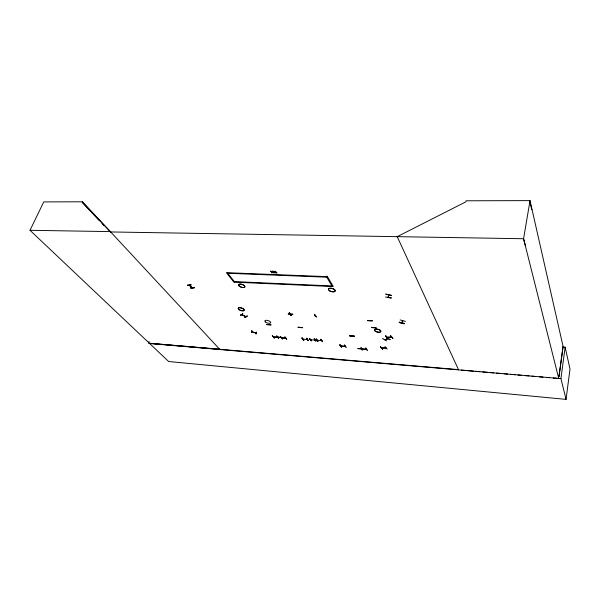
<?xml version="1.0" encoding="UTF-8"?>
<svg xmlns="http://www.w3.org/2000/svg" width="600" height="600" viewBox="0 0 600 600"><rect width="100%" height="100%" fill="white"/><g stroke="black" fill="none" stroke-linecap="round" stroke-linejoin="round"><path stroke-width="0.9" d="M194.317 287.632L190.665 287.767M357.907 348.63L362.528 348.99M298.028 327.42L302.535 327.728L298.005 327.053M276.51 336.87L280.808 337.522L273.337 336.9L280.74 337.44M402.862 320.805L401.903 323.017L402.075 322.335M385.478 296.985L391.072 298.155M385.83 294.173L391.447 295.395L385.853 294.082M111.113 232.567L82.515 201.795L43.755 201.9L30 230.303L168.66 361.515L566.062 399.382L570 368.978L565.14 347.168L562.357 346.972M388.192 297.42L388.478 294.803L388.763 295.058M388.537 294.788L388.17 297.36M558.982 376.567L563.07 346.373L530.033 200.618L466.095 200.79L465.877 201.825L397.215 236.663M559.005 376.65L562.965 347.362M566.062 399.382L560.925 378.608L565.14 347.168M371.49 327.615L376.425 327.975L371.513 327.315M530.033 200.618L523.567 238.74L558.735 378.397M405.428 321.397L400.14 319.942M278.663 337.275L278.498 337.267M399.21 322.013C399.683 323.962 409.717 324.397 400.957 322.53M402.592 320.752L401.692 322.972L401.895 322.282M390.63 335.858L392.835 338.1M392.82 338.288L390.435 335.618M390.045 339.585L386.168 337.538L390.165 339.75M387.165 349.11L385.028 346.538M385.635 336.038L388.013 338.535L388.327 338.272M382.65 349.17C378.555 343.928 380.79 348.63 382.71 348.923M385.92 335.805L385.605 336.067L388.028 338.513M251.37 332.55L251.798 330.757M382.89 338.407L382.65 338.715L386.678 340.875M365.767 348.135L367.17 350.205M372.442 320.767L367.35 320.61L372.345 320.933M365.76 347.918L367.365 350.468M361.11 347.543C360.09 347.67 362.288 350.692 362.543 349.822M255.998 334.005L256.493 332.002L255.998 333.788M354.442 336.337L349.65 335.843L354.51 336.09M346.065 347.197L344.535 344.918M341.535 346.845C341.295 347.7 338.955 344.715 339.99 344.565M399.15 322.26L404.415 323.707M320.978 339.405L322.62 341.745L320.805 339.18M317.985 341.145C317.745 341.993 315.3 339 316.335 338.843M315.885 340.987L314.228 338.685M311.168 340.845C307.77 335.272 310.35 341.205 311.468 340.65M306.6 338.123L308.288 340.41M327.112 276.638L226.388 272.67L233.858 282.105L333.248 286.56L327.233 276.233M316.215 316.77L314.49 314.212M326.212 276.195L332.243 286.515M302.205 337.793C301.118 337.98 303.668 340.905 303.9 340.08M284.97 336.817L286.68 339.285M292.822 314.325L288.12 313.965L292.89 314.16M286.702 339.082L284.962 337.028M289.538 312.697L289.207 312.923L291.27 315.405M280.388 336.675L282.413 338.745M289.207 312.915L291.03 315.457L291.36 315.225M276.923 336.127L278.535 338.168M278.46 338.4L276.772 335.91M272.228 335.76L274.282 337.83M270.952 325.013L266.49 324.57L271.028 324.78M270.555 270.998L271.942 271.928L272.618 271.072L272.28 272.1L273.728 272.647M271.695 272.565L272.01 272.843L272.28 271.987M275.49 272.108L275.22 272.97L274.905 272.692M274.822 272.955L275.16 271.935M273.772 271.118L275.243 271.785M275.16 272.048L275.835 271.192L275.49 272.228L276.945 272.767M275.407 272.377L276.562 272.752M272.197 272.25L273.353 272.632M251.895 330.57L251.452 332.385M271.612 272.827L271.942 271.815M247.103 315.855L245.093 317.483L244.942 317.123M240.645 315.285L242.88 313.763M194.347 287.385L194.438 287.775M187.358 285.3L191.137 284.745M187.447 285.135L191.047 284.993M149.093 341.407L148.425 343.147L219.683 349.282M192.48 287.812L189.135 285.225M90.54 211.208L82.267 202.327L82.515 201.795M354.442 336.278L349.642 335.85M384.69 339.728L387.99 338.685M385.838 335.993L388.268 338.528M382.62 349.132L380.445 346.785M361.02 347.745L362.25 350.017M309.697 338.558L311.4 340.89M302.108 337.987L303.832 340.312M282.315 338.94L280.545 336.683L282.345 338.978M289.433 312.9L291.285 315.472M240.638 315.21L242.79 313.928L240.413 315.173M388.08 338.798L384.915 339.795M245.1 317.452L247.252 316.17M387.022 337.237L391.418 337.05M256.132 333.15L251.625 331.68L256.08 333.038M386.025 348.022L381.683 348.045M303.615 340.267L301.92 337.98M281.445 337.8L285.735 338.153M306.862 339.42L307.35 339.465M310.538 339.697L311.025 339.743M314.558 339.998L314.962 340.043M317.07 340.185L321.548 340.635M340.68 345.9L345.263 346.35M366.39 349.365L361.808 348.983M391.537 337.178L387.127 337.35M307.32 339.548L302.985 339.12L303.442 339.173M317.115 340.192L317.513 340.23M241.755 314.625L245.978 316.71M245.88 316.755L241.733 314.7M345.18 346.35L340.725 345.99M381.585 347.955L385.935 347.925M30 230.303L110.422 231.608M272.13 271.32L272.528 271.335M275.355 271.44L275.752 271.455M273.27 272.895L273.645 272.91M276.48 273.015L276.855 273.03M227.737 273.263L326.46 277.185M234.33 281.603L331.89 285.945M315.263 315.788L314.903 315.788M321.525 340.538L321.105 340.59M310.635 339.788L314.858 340.005M281.565 337.905L285.697 338.13M357.825 348.517L366.33 349.26M149.685 343.327L458.46 369.615M149.61 343.538L560.925 378.608M461.355 370.095L465.998 370.493M467.85 370.657L473.415 371.138M475.275 371.295L479.91 371.692M482.692 371.933L487.327 372.33M490.11 372.57L493.822 372.892M496.605 373.132L501.248 373.53M504.03 373.77L507.735 374.093M510.518 374.332L515.16 374.73M517.942 374.97L521.655 375.285M524.438 375.525L529.072 375.93M531.855 376.17L535.567 376.485M539.273 376.808L542.985 377.123M546.697 377.445L549.48 377.685M553.192 378.007L556.898 378.322M315.135 315.668L314.858 315.772M192.353 287.82L189.165 285.218M391.147 297.788L389.55 297.435L391.14 297.825M390.428 335.835L392.842 338.317M314.49 314.438L316.403 317.04M344.528 345.12L346.05 347.385M320.79 339.382L322.44 341.7M314.212 338.895L315.87 341.19M308.265 340.612L306.577 338.303L308.22 340.65M276.75 336.105L278.7 338.423M273.683 271.38L275.077 272.197M270.472 271.26L271.86 272.077M82.267 202.327L110.685 231.952L523.567 238.74L525.63 246.555M244.928 317.362L247.08 316.05M110.363 231.608L219.892 349.507M91.808 212.58L99.442 220.778M101.985 223.515L103.898 225.562M227.295 272.7L234.757 282.15M274.2 338.002L272.385 335.775L274.207 338.062M397.035 236.265L458.572 369.855M529.845 201.683L531.78 209.782M190.62 287.962L194.445 287.745L190.635 288.015M341.452 347.025L339.915 344.745L341.475 347.085M317.903 341.325L316.215 339.053L317.918 341.385M375.45 331.267A3.277 1.403 14 0 0 380.767 331.635A3.277 1.403 14 0 0 376.755 329.115A3.277 1.403 14 0 0 375.45 331.267A3.27 1.395 14 0 0 380.76 331.642A3.27 1.395 14 0 0 376.755 329.123A3.27 1.395 14 0 0 375.457 331.275M265.455 322.005A3.075 1.252 17.4 0 0 270.525 322.987A3.075 1.252 17.4 0 0 267.353 320.4A3.075 1.252 17.4 0 0 265.455 322.005M238.905 309.555A3.12 1.275 18.3 0 0 243.998 310.53A3.12 1.275 18.3 0 0 240.683 307.868A3.12 1.275 18.3 0 0 238.905 309.555M238.928 309.442A3.135 1.282 18.3 0 0 244.058 310.425A3.135 1.282 18.3 0 0 240.712 307.74A3.135 1.282 18.3 0 0 238.928 309.442M329.625 290.85A3.465 1.59 15.7 0 0 335.13 291.112A3.465 1.59 15.7 0 0 330.72 288.3A3.465 1.59 15.7 0 0 329.625 290.85M329.647 290.737A3.488 1.597 15.7 0 0 335.183 291.007A3.488 1.597 15.7 0 0 330.75 288.173A3.488 1.597 15.7 0 0 329.647 290.737M239.31 286.125A3.308 1.432 18.6 0 0 244.718 287.13A3.308 1.432 18.6 0 0 241.192 284.197A3.308 1.432 18.6 0 0 239.31 286.125A3.3 1.432 18.6 0 0 244.702 287.138A3.3 1.432 18.6 0 0 241.192 284.205A3.3 1.432 18.6 0 0 239.31 286.132"/></g></svg>
